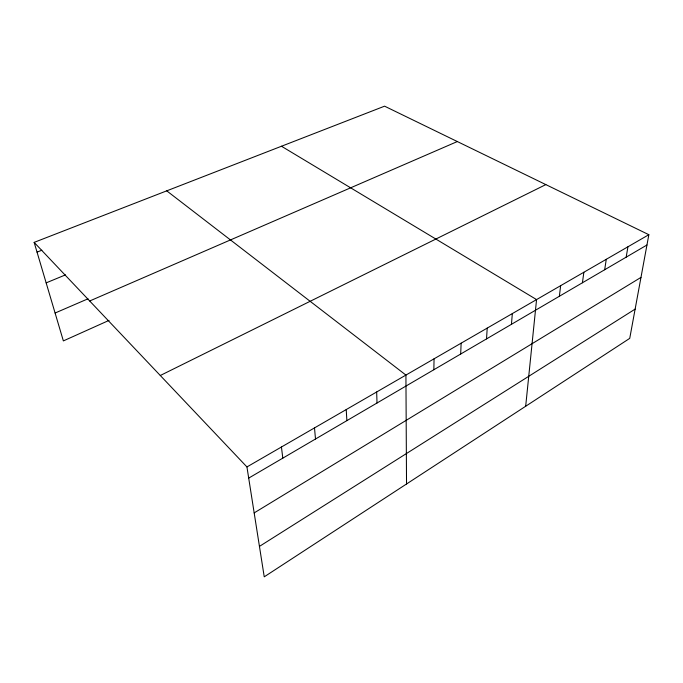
<?xml version="1.0" encoding="UTF-8"?>
<svg xmlns="http://www.w3.org/2000/svg" width="683" height="683" viewBox="0 0 683 683"><rect width="100%" height="100%" fill="white"/><g stroke="black" fill="none" stroke-linecap="round" stroke-linejoin="round"><path stroke-width="1.02" d="M433.85 369.734L434.055 358.823M460.684 354.025L461.136 343.182M486.527 338.905L487.21 328.113M511.439 324.314L512.335 313.591M525.679 406.248L536.565 299.589L281.473 146.247M559.368 296.268L560.641 285.682M582.42 282.771L583.863 272.261M604.668 269.742L606.282 259.309M626.174 257.158L627.933 246.794M648.85 234.704L629.735 338.367L264.236 576.828L246.939 466.941L34.15 242.38L384.58 106.172L648.85 234.704L246.939 466.941M259.446 546.391L635.13 309.109M254.17 512.899L640.978 277.4M248.697 478.109L646.955 245.001M160.292 375.496L545.828 184.606M109.041 320.387L63.365 340.911L34.15 242.38M55.092 313.027L88.022 298.795M89.686 300.99L457.311 141.552M46.154 282.873L65.5 274.873M37.036 252.129L41.851 250.234M166.737 190.847L405.924 375.078L406.53 483.991M281.439 447.006L282.805 458.148M314.504 427.908L315.495 439.007M346.221 409.578L346.879 420.643M376.666 391.982L377.016 403.004"/></g></svg>
